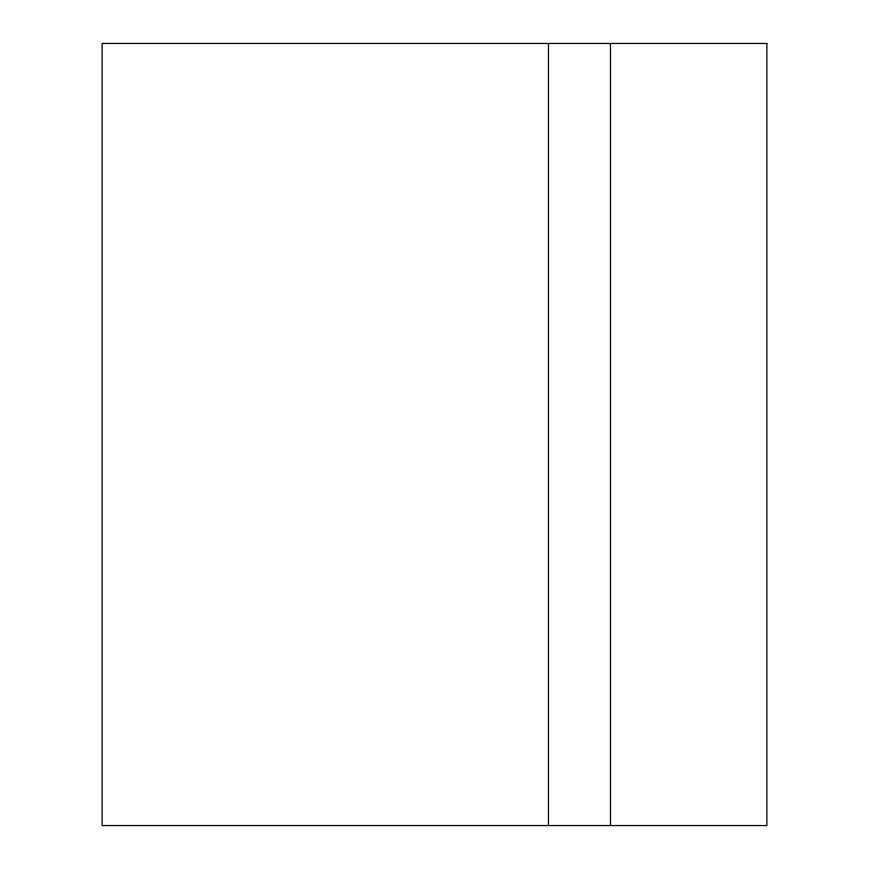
<?xml version="1.0" encoding="UTF-8"?>
<svg xmlns="http://www.w3.org/2000/svg" width="869" height="869" viewBox="0 0 869 869"><rect width="100%" height="100%" fill="white"/><g stroke="black" fill="none" stroke-linecap="round" stroke-linejoin="round"><path stroke-width="1.3" d="M610.472 43.45L610.472 825.55M548.458 43.45L548.458 825.55M766.892 43.45L102.107 43.45L102.107 825.55L766.892 825.55L766.892 43.45"/></g></svg>
